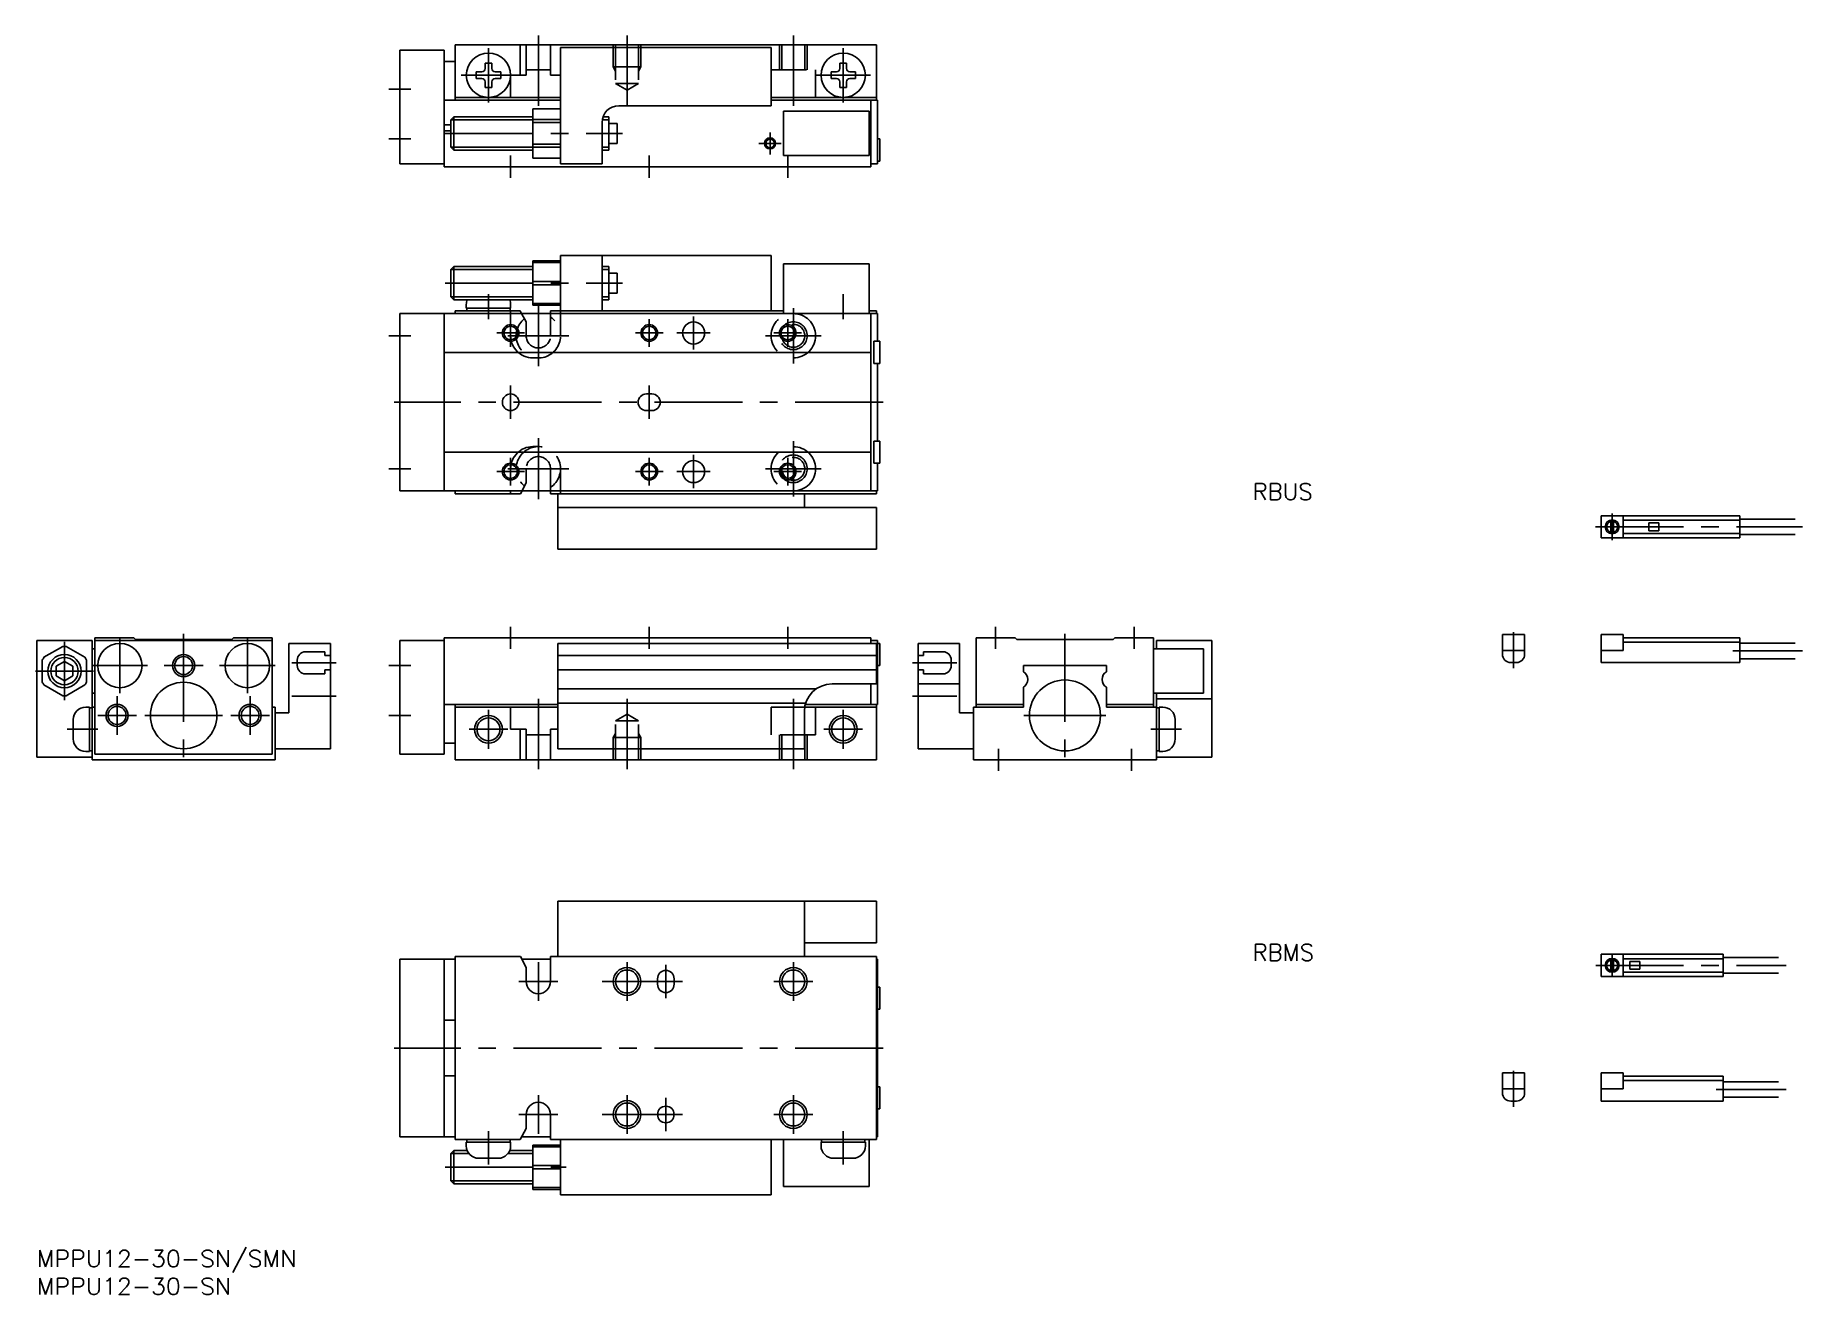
# Model space of a CAD drawing. Extents: x 0 to 319, y -8 to 219.
import ezdxf

# ---------------------------------------------------------------- set-up
doc = ezdxf.new("R2010")
doc.units = 0
doc.header["$LTSCALE"] = 0.5
doc.linetypes.add('CENTER', pattern=[50.8, 31.75, -6.35, 6.35, -6.35])
doc.linetypes.add('DASHED', pattern=[19.05, 12.7, -6.35])
for name, color, linetype in [('MSM_CENTER', 1, 'CENTER'), ('MSM_CONTINUOUS', 7, 'CONTINUOUS'), ('MSM_DASHED', 4, 'DASHED'), ('MSM_NARROW', 5, 'CONTINUOUS'), ('MSM_PART_NUMBER', 7, 'CONTINUOUS')]:
    doc.layers.add(name, color=color, linetype=linetype)
doc.styles.get("Standard").update_dxf_attribs({"font": 'txt.shx', "height": 3, "bigfont": 'bigfont.shx'})

# ---------------------------------------------------------------- blocks, each defined once
blk = doc.blocks.new('*U12')
at = {"layer": 'MSM_PART_NUMBER', "width": 1.042}
blk.add_text('MPPU12-30-SN/SMN', height=3, dxfattribs=at).set_placement((0, -3))
blk = doc.blocks.new('*U13')
at = {"layer": 'MSM_PART_NUMBER', "width": 1.042}
blk.add_text('MPPU12-30-SN', height=3, dxfattribs=at).set_placement((0, -8))
blk = doc.blocks.new('*U15')
at = {"layer": 'MSM_PART_NUMBER'}
blk.add_text('RBMS', height=3, dxfattribs=at).set_placement((219.393452, 52.243123))
blk = doc.blocks.new('*U16')
at = {"layer": 'MSM_PART_NUMBER'}
blk.add_text('RBUS', height=3, dxfattribs=at).set_placement((219.393452, 135.370678))

msp = doc.modelspace()

# ---------------------------------------------------------------- linework, layer by layer
at = {"layer": 'MSM_CENTER'}
for p, q in [((81.5, 216.9), (81.5, 207.1)), ((90.5, 219.2), (90.5, 206.5)), ((106.5, 206.5), (106.5, 219.2)), ((136.5, 206.5), (136.5, 219.2)), ((145.5, 216.9), (145.5, 207.1)), ((76.6, 212), (86.4, 212)), ((140.6, 212), (150.4, 212)), ((63.5, 209.5), (67.5, 209.5)), ((73.7, 201.5), (105.7, 201.5)), ((132.3, 201.7), (132.3, 197.7)), ((63.5, 200.5), (67.5, 200.5)), ((130.3, 199.7), (134.3, 199.7)), ((85.5, 197.5), (85.5, 193.5)), ((110.5, 197.5), (110.5, 193.5)), ((135.5, 197.5), (135.5, 193.5)), ((73.7, 174.5), (105.7, 174.5)), ((81.5, 172.5), (81.5, 168)), ((145.5, 172.5), (145.5, 168)), ((90.5, 170.5), (90.5, 159.5)), ((136.5, 170), (136.5, 160)), ((85.5, 168), (85.5, 163)), ((110.5, 168), (110.5, 163)), ((118.5, 168.5), (118.5, 162.5)), ((135.5, 168), (135.5, 163)), ((63.5, 165), (67.5, 165)), ((83, 165.5), (88, 165.5)), ((85, 165), (96, 165)), ((108, 165.5), (113, 165.5)), ((115.5, 165.5), (121.5, 165.5)), ((131.5, 165), (141.5, 165)), ((133, 165.5), (138, 165.5)), ((85.5, 156), (85.5, 150)), ((110.5, 156), (110.5, 150)), ((152.7, 153), (64.5, 153)), ((90.5, 135.5), (90.5, 146.5)), ((118.5, 143.5), (118.5, 137.5)), ((136.5, 146), (136.5, 136)), ((63.5, 141), (67.5, 141)), ((83, 140.5), (88, 140.5)), ((85, 141), (96, 141)), ((85.5, 143), (85.5, 138)), ((108, 140.5), (113, 140.5)), ((110.5, 143), (110.5, 138)), ((115.5, 140.5), (121.5, 140.5)), ((131.5, 141), (141.5, 141)), ((133, 140.5), (138, 140.5)), ((135.5, 143), (135.5, 138)), ((284.23, 132.93), (284.23, 128.13)), ((281.23, 130.53), (318.59, 130.53)), ((85.5, 112.5), (85.5, 108.5)), ((110.5, 112.5), (110.5, 108.5)), ((135.5, 112.5), (135.5, 108.5)), ((173, 112.5), (173, 108.5)), ((198, 112.5), (198, 108.5)), ((5, 109.75), (5, 99.25)), ((15, 100.5), (15, 110.5)), ((26.5, 111.2), (26.5, 87.5)), ((38, 100.5), (38, 110.5)), ((185.5, 111.2), (185.5, 87.5)), ((266.44, 111.53), (266.44, 105.03)), ((10, 105.5), (20, 105.5)), ((23, 105.5), (30, 105.5)), ((33, 105.5), (43, 105.5)), ((54, 106), (46, 106)), ((63.5, 105.5), (67.5, 105.5)), ((158, 106), (166, 106)), ((306, 108.13), (318.59, 108.13)), ((10.25, 104.5), (-0.25, 104.5)), ((14.5, 100), (14.5, 93)), ((38.5, 100), (38.5, 93)), ((54, 100), (46, 100)), ((90.5, 86.8), (90.5, 99.5)), ((106.5, 99.5), (106.5, 86.8)), ((136.5, 99.5), (136.5, 86.8)), ((158, 100), (166, 100)), ((11, 96.5), (18, 96.5)), ((19.5, 96.5), (33.5, 96.5)), ((35, 96.5), (42, 96.5)), ((63.5, 96.5), (67.5, 96.5)), ((81.5, 97.5), (81.5, 90.5)), ((145.5, 97.5), (145.5, 90.5)), ((178.1, 96.5), (192.9, 96.5)), ((5.5, 94), (11, 94)), ((78, 94), (85, 94)), ((142, 94), (149, 94)), ((206.5, 94), (201, 94)), ((173.5, 90.5), (173.5, 86.5)), ((197.5, 90.5), (197.5, 86.5)), ((90.5, 52), (90.5, 45)), ((106.5, 52), (106.5, 45)), ((113.5, 45.5), (113.5, 51.5)), ((136.5, 52), (136.5, 45)), ((281.25, 51.41), (315.59, 51.41)), ((284.23, 53.41), (284.23, 49.41)), ((87, 48.5), (94, 48.5)), ((116.5, 48.5), (102, 48.5)), ((103, 48.5), (110, 48.5)), ((116.5, 48.5), (110.5, 48.5)), ((133, 48.5), (140, 48.5)), ((152.7, 36.5), (64.5, 36.5)), ((266.44, 32.41), (266.44, 25.91)), ((303, 29.01), (315.59, 29.01)), ((90.5, 21), (90.5, 28)), ((106.5, 28), (106.5, 21)), ((113.5, 27.5), (113.5, 21.5)), ((136.5, 28), (136.5, 21)), ((87, 24.5), (94, 24.5)), ((116.5, 24.5), (102, 24.5)), ((133, 24.5), (140, 24.5)), ((81.5, 15.5), (81.5, 21.5)), ((145.5, 15.5), (145.5, 21.5)), ((73.7, 15), (95.5, 15))]:
    msp.add_line(p, q, dxfattribs=at)
at = {"layer": 'MSM_CONTINUOUS'}
for p, q in [((75.5, 207.5), (75.5, 217.5)), ((75.5, 217.5), (151.5, 217.5)), ((87.21, 217.5), (87.21, 212)), ((88.3, 217.5), (88.3, 212)), ((92.7, 217.5), (92.7, 212)), ((94.5, 217), (132.5, 217)), ((94.5, 196), (94.5, 217)), ((132.5, 206.5), (132.5, 217)), ((151.5, 207.5), (151.5, 217.5)), ((73.5, 216.5), (65.5, 216.5)), ((65.5, 216.5), (65.5, 196)), ((73.5, 195.5), (73.5, 216.5)), ((75.5, 214.5), (73.5, 214.5)), ((80.9, 214.2), (82.1, 214.2)), ((80.9, 213.2), (80.9, 214.2)), ((82.1, 213.2), (82.1, 214.2)), ((144.9, 214.2), (146.1, 214.2)), ((144.9, 213.2), (144.9, 214.2)), ((146.1, 213.2), (146.1, 214.2)), ((79.3, 211.4), (79.3, 212.6)), ((79.3, 212.6), (80.3, 212.6)), ((79.3, 211.4), (80.3, 211.4)), ((80.9, 209.8), (80.9, 210.8)), ((82.1, 209.8), (82.1, 210.8)), ((82.7, 212.6), (83.7, 212.6)), ((82.7, 211.4), (83.7, 211.4)), ((83.7, 211.4), (83.7, 212.6)), ((85.5, 212), (85.5, 208)), ((85.5, 212), (88.3, 212)), ((88.3, 213), (92.7, 213)), ((92.7, 212), (94.5, 212)), ((143.3, 211.4), (143.3, 212.6)), ((143.3, 212.6), (144.3, 212.6)), ((143.3, 211.4), (144.3, 211.4)), ((144.9, 209.8), (144.9, 210.8)), ((146.1, 209.8), (146.1, 210.8)), ((146.7, 212.6), (147.7, 212.6)), ((146.7, 211.4), (147.7, 211.4)), ((147.7, 211.4), (147.7, 212.6)), ((73.5, 207.5), (94.5, 207.5)), ((75.5, 208), (94.5, 208)), ((80.9, 209.8), (82.1, 209.8)), ((132.5, 208), (151.5, 208)), ((132.5, 207.5), (151.7, 207.5)), ((144.9, 209.8), (146.1, 209.8)), ((150.5, 195.5), (150.5, 207.5)), ((151.7, 196), (151.7, 207.5)), ((75.24, 204.5), (74.7, 203.96)), ((89.5, 204.5), (75.24, 204.5)), ((75.24, 198.5), (75.24, 204.5)), ((89.5, 205.95), (89.5, 197.05)), ((94.5, 205.95), (89.5, 205.95)), ((103.2, 204.5), (102.17, 204.5)), ((103.2, 198.5), (103.2, 204.5)), ((105, 206.5), (132.5, 206.5)), ((134.7, 197.5), (134.7, 205.5)), ((134.7, 205.5), (150.2, 205.5)), ((150.2, 197.5), (150.2, 205.5)), ((73.5, 203.03), (74.7, 203.03)), ((73.5, 201.97), (74.7, 201.97)), ((74.7, 199.04), (74.7, 203.96)), ((89.5, 203.99), (94.5, 203.99)), ((89.5, 203.45), (94.5, 203.45)), ((102, 196), (102, 203.5)), ((103.2, 203.3), (104.7, 203.3)), ((104.7, 199.7), (104.7, 203.3)), ((74.7, 199.04), (75.24, 198.5)), ((89.5, 198.5), (75.24, 198.5)), ((89.5, 199.55), (94.5, 199.55)), ((89.5, 199.01), (94.5, 199.01)), ((103.2, 198.5), (102, 198.5)), ((103.2, 199.7), (104.7, 199.7)), ((151.7, 200.5), (152.1, 200.5)), ((152.1, 196.5), (152.1, 200.5)), ((73.5, 196), (65.5, 196)), ((73.5, 195.5), (150.5, 195.5)), ((89.5, 197.05), (94.5, 197.05)), ((94.5, 196), (102, 196)), ((134.7, 197.5), (150.2, 197.5)), ((150.5, 196), (151.7, 196)), ((151.7, 196.5), (152.1, 196.5)), ((94.5, 169), (94.5, 179.5)), ((94.5, 179.5), (132.5, 179.5)), ((102, 169.5), (102, 179.5)), ((132.5, 169.5), (132.5, 179.5)), ((75.24, 177.5), (74.7, 176.96)), ((74.7, 172.04), (74.7, 176.96)), ((89.5, 177.5), (75.24, 177.5)), ((75.24, 171.5), (75.24, 177.5)), ((89.5, 178.5), (89.5, 170.5)), ((89.5, 178.5), (94.5, 178.5)), ((89.5, 178.19), (94.5, 178.19)), ((102, 177.5), (103.2, 177.5)), ((103.2, 177.5), (102, 177.5)), ((103.2, 171.5), (103.2, 177.5)), ((103.2, 176.3), (104.7, 176.3)), ((104.7, 172.7), (104.7, 176.3)), ((134.7, 169), (134.7, 178)), ((150.2, 178), (134.7, 178)), ((150.2, 169), (150.2, 178)), ((89.5, 174.81), (94.5, 174.81)), ((89.5, 174.19), (94.5, 174.19)), ((103.2, 172.7), (104.7, 172.7)), ((65.5, 169), (65.5, 137)), ((151.7, 169), (65.5, 169)), ((73.5, 137), (73.5, 169)), ((74.7, 172.04), (75.24, 171.5)), ((89.5, 171.5), (75.24, 171.5)), ((75.5, 169), (75.5, 169.5)), ((75.5, 169.5), (87.21, 169.5)), ((77.5, 170.65), (77.5, 170)), ((77.5, 170), (85.5, 170)), ((77.6, 170), (77.6, 169.5)), ((85.4, 169.5), (85.4, 170)), ((85.5, 170.65), (85.5, 170)), ((85.5, 169), (85.5, 169.5)), ((87.21, 169.5), (87.48, 169)), ((89.5, 170.81), (94.5, 170.81)), ((89.5, 170.5), (94.5, 170.5)), ((92.7, 169.5), (92.7, 169)), ((92.7, 169.5), (134.7, 169.5)), ((102, 171.5), (103.2, 171.5)), ((103.2, 171.5), (102, 171.5)), ((150.2, 169.5), (151.5, 169.5)), ((150.5, 137), (150.5, 169)), ((151.5, 169), (151.5, 169.5)), ((151.7, 164), (151.7, 169)), ((152.1, 164), (151, 164)), ((151, 160), (151, 164)), ((152.1, 160), (152.1, 164)), ((150.5, 162), (73.5, 162)), ((152.1, 160), (151, 160)), ((151.7, 146), (151.7, 160)), ((110, 154.5), (111, 154.5)), ((110, 151.5), (111, 151.5)), ((150.5, 144), (73.5, 144)), ((151, 146), (151, 142)), ((152.1, 146), (151, 146)), ((152.1, 146), (152.1, 142)), ((152.1, 142), (151, 142)), ((151.7, 137), (151.7, 142)), ((151.7, 137), (65.5, 137)), ((75.5, 136.5), (75.5, 137)), ((75.5, 136.5), (87.3, 136.5)), ((85.5, 137), (85.5, 136.5)), ((87.55, 137), (87.3, 136.5)), ((92.7, 137), (92.7, 136.5)), ((92.7, 136.5), (151.5, 136.5)), ((94, 136.5), (94, 126.5)), ((94, 134), (151.5, 134)), ((94.5, 137), (94.5, 136.5)), ((138.5, 136.5), (138.5, 134)), ((151.5, 136.5), (151.5, 137)), ((151.5, 134), (151.5, 126.5)), ((282.23, 132.53), (282.23, 128.53)), ((282.23, 132.53), (307.23, 132.53)), ((283.98, 131.76), (283.98, 129.31)), ((284.48, 131.76), (284.48, 129.31)), ((286.23, 132.53), (286.23, 128.53)), ((286.23, 131.73), (307.23, 131.73)), ((290.83, 131.23), (292.63, 131.23)), ((290.83, 131.23), (290.83, 129.83)), ((292.63, 131.23), (292.63, 129.83)), ((307.23, 132.53), (307.23, 128.53)), ((307.23, 131.93), (317.23, 131.93)), ((282.23, 128.53), (307.23, 128.53)), ((286.23, 129.33), (307.23, 129.33)), ((290.83, 129.83), (292.63, 129.83)), ((307.23, 129.13), (317.23, 129.13)), ((94, 126.5), (151.5, 126.5)), ((10, 110), (0, 110)), ((0, 110), (0, 89)), ((1.31, 106.99), (4.69, 108.94)), ((8.69, 106.99), (5.31, 108.94)), ((10, 88.5), (10, 110)), ((10, 108.5), (10.5, 108.5)), ((10.5, 110.5), (17.5, 110.5)), ((10.5, 110.5), (10.5, 89.5)), ((10.5, 110), (42.5, 110)), ((17.5, 110.5), (17.8, 110.2)), ((35.2, 110.2), (17.8, 110.2)), ((35.5, 110.5), (35.2, 110.2)), ((42.5, 110.5), (35.5, 110.5)), ((42.5, 110.5), (42.5, 89.5)), ((53, 109.5), (45.5, 109.5)), ((45.5, 109.5), (45.5, 97)), ((53, 109.5), (53, 90.5)), ((73.5, 110), (65.5, 110)), ((65.5, 89.5), (65.5, 110)), ((73.5, 110.5), (73.5, 89.5)), ((73.5, 110.5), (150.5, 110.5)), ((151.5, 109.5), (94, 109.5)), ((94, 90.5), (94, 109.5)), ((150.5, 110.5), (150.5, 109.5)), ((150.5, 110), (151.7, 110)), ((151.5, 109.5), (151.5, 102.2)), ((151.7, 110), (151.7, 98.5)), ((152.1, 109.5), (151.7, 109.5)), ((152.1, 109.5), (152.1, 105.5)), ((159, 109.5), (166.5, 109.5)), ((159, 109.5), (159, 90.5)), ((166.5, 109.5), (166.5, 97)), ((169.5, 110.5), (176.5, 110.5)), ((169.5, 110.5), (169.5, 98)), ((176.5, 110.5), (176.8, 110.2)), ((194.2, 110.2), (176.8, 110.2)), ((194.5, 110.5), (194.2, 110.2)), ((201.5, 110.5), (194.5, 110.5)), ((201.5, 110.5), (201.5, 98)), ((210.5, 108.5), (201.5, 108.5)), ((202, 108.5), (202, 110)), ((202, 110), (212, 110)), ((210.5, 108.5), (210.5, 100.5)), ((212, 110), (212, 89)), ((264.44, 111.13), (264.44, 107.53)), ((264.44, 111.13), (268.44, 111.13)), ((268.44, 111.13), (268.44, 107.53)), ((282.23, 111.13), (286.23, 111.13)), ((282.23, 111.13), (282.23, 106.03)), ((286.23, 111.13), (286.23, 108.23)), ((286.23, 110.53), (307.23, 110.53)), ((286.23, 109.73), (307.23, 109.73)), ((307.23, 110.53), (307.23, 106.03)), ((307.23, 109.53), (317.23, 109.53)), ((1, 106.45), (1, 102.55)), ((3.5, 105.37), (5, 106.23)), ((3.5, 105.37), (3.5, 103.63)), ((5, 106.23), (6.5, 105.37)), ((6.5, 103.63), (6.5, 105.37)), ((9, 106.45), (9, 102.55)), ((47, 106.5), (47, 105.5)), ((52, 108), (48.5, 108)), ((52, 108), (52, 107.3)), ((53, 107.3), (52, 107.3)), ((151.5, 107.3), (94, 107.3)), ((152.1, 105.5), (151.7, 105.5)), ((159, 107.3), (160, 107.3)), ((160, 108), (163.5, 108)), ((160, 108), (160, 107.3)), ((165, 106.5), (165, 105.5)), ((178, 105.5), (178, 104.39)), ((193, 105.5), (178, 105.5)), ((193, 105.5), (193, 104.39)), ((264.44, 108.23), (268.44, 108.23)), ((265.94, 106.03), (266.94, 106.03)), ((282.23, 108.23), (286.23, 108.23)), ((282.23, 106.03), (307.23, 106.03)), ((307.23, 106.73), (317.23, 106.73)), ((3.5, 103.63), (5, 102.77)), ((5, 102.77), (6.5, 103.63)), ((52, 104), (48.5, 104)), ((53, 104.7), (52, 104.7)), ((52, 104.7), (52, 104)), ((151.5, 104.7), (94, 104.7)), ((151.5, 102.2), (143.5, 102.2)), ((150.5, 102.2), (150.5, 98.5)), ((159, 104.7), (160, 104.7)), ((166.5, 102.2), (159, 102.2)), ((160, 104.7), (160, 104)), ((160, 104), (163.5, 104)), ((4.69, 100.06), (1.31, 102.01)), ((5.31, 100.06), (8.69, 102.01)), ((10, 100.5), (10.5, 100.5)), ((140.64, 101.3), (94, 101.3)), ((178, 101.61), (178, 98)), ((193, 101.61), (193, 98)), ((210.5, 100.5), (201.5, 100.5)), ((202, 88.5), (202, 100.5)), ((202, 99.5), (212, 99.5)), ((6.6, 92.25), (6.6, 95.75)), ((8.85, 98), (9.5, 98)), ((9.5, 90), (9.5, 98)), ((10, 97.9), (9.5, 97.9)), ((10, 98), (10.5, 98)), ((43, 98), (42.5, 98)), ((43, 98), (43, 88.5)), ((45.5, 97), (43, 97)), ((73.5, 98.5), (94, 98.5)), ((75.5, 98.5), (75.5, 88.5)), ((75.5, 98), (94, 98)), ((85.5, 94), (85.5, 98)), ((138.73, 98.7), (94, 98.7)), ((138.5, 97.2), (138.5, 90.5)), ((138.56, 98), (151.5, 98)), ((138.67, 98.5), (151.7, 98.5)), ((151.5, 98.5), (151.5, 88.5)), ((166.5, 97), (169, 97)), ((169, 98), (178, 98)), ((169, 98), (169, 88.5)), ((169.5, 98.5), (178, 98.5)), ((201.5, 98.5), (193, 98.5)), ((202, 98), (193, 98)), ((202.5, 97.9), (202, 97.9)), ((202.5, 98), (202.5, 90)), ((203.15, 98), (202.5, 98)), ((205.4, 95.75), (205.4, 92.25)), ((85.5, 94), (88.3, 94)), ((87.21, 88.5), (87.21, 94)), ((88.3, 88.5), (88.3, 94)), ((88.3, 93), (92.7, 93)), ((92.7, 88.5), (92.7, 94)), ((92.7, 94), (94, 94)), ((8.85, 90), (9.5, 90)), ((9.5, 90.1), (10, 90.1)), ((10.5, 89.5), (42.5, 89.5)), ((53, 90.5), (43, 90.5)), ((73.5, 89.5), (65.5, 89.5)), ((75.5, 91.5), (73.5, 91.5)), ((138.5, 90.5), (94, 90.5)), ((159, 90.5), (169, 90.5)), ((202, 90.1), (202.5, 90.1)), ((203.15, 90), (202.5, 90)), ((10, 89), (0, 89)), ((10, 88.5), (43, 88.5)), ((75.5, 88.5), (151.5, 88.5)), ((169, 88.5), (202, 88.5)), ((202, 89), (212, 89)), ((94, 53), (94, 63)), ((94, 63), (151.5, 63)), ((138.5, 53), (138.5, 63)), ((151.5, 55.5), (151.5, 63)), ((138.5, 55.5), (151.5, 55.5)), ((65.5, 52.5), (65.5, 20.5)), ((65.5, 52.5), (75.5, 52.5)), ((73.5, 52.5), (73.5, 20.5)), ((75.5, 53), (87.3, 53)), ((75.5, 53), (75.5, 20)), ((87.3, 53), (88.3, 51)), ((87.55, 52.5), (92.7, 52.5)), ((92.7, 48.5), (92.7, 53)), ((92.7, 53), (151.5, 53)), ((151.5, 53), (151.5, 20)), ((151.5, 52.5), (151.7, 52.5)), ((151.7, 52.5), (151.7, 20.5)), ((282.23, 53.41), (282.23, 49.41)), ((282.23, 53.41), (304.23, 53.41)), ((283.98, 52.63), (283.98, 50.18)), ((284.48, 52.63), (284.48, 50.18)), ((286.23, 53.41), (286.23, 49.41)), ((286.23, 52.61), (304.23, 52.61)), ((287.43, 52.11), (287.43, 50.71)), ((287.43, 52.11), (289.23, 52.11)), ((289.23, 52.11), (289.23, 50.71)), ((304.23, 53.41), (304.23, 49.41)), ((304.23, 52.81), (314.23, 52.81)), ((88.3, 48.5), (88.3, 51)), ((112, 49), (112, 48)), ((115, 49), (115, 48)), ((282.23, 49.41), (304.23, 49.41)), ((286.23, 50.21), (304.23, 50.21)), ((287.43, 50.71), (289.23, 50.71)), ((304.23, 50.01), (314.23, 50.01)), ((152.1, 47.5), (151.7, 47.5)), ((152.1, 47.5), (152.1, 43.5)), ((75.5, 41.5), (73.5, 41.5)), ((152.1, 43.5), (151.7, 43.5)), ((264.44, 32.01), (264.44, 28.41)), ((264.44, 32.01), (268.44, 32.01)), ((268.44, 32.01), (268.44, 28.41)), ((282.23, 32.01), (286.23, 32.01)), ((282.23, 26.91), (282.23, 32.01)), ((286.23, 29.11), (286.23, 32.01)), ((75.5, 31.5), (73.5, 31.5)), ((152.1, 29.5), (151.7, 29.5)), ((152.1, 29.5), (152.1, 25.5)), ((264.44, 29.11), (268.44, 29.11)), ((282.23, 29.11), (286.23, 29.11)), ((286.23, 31.41), (304.23, 31.41)), ((286.23, 30.61), (304.23, 30.61)), ((304.23, 26.91), (304.23, 31.41)), ((304.23, 30.41), (314.23, 30.41)), ((265.94, 26.91), (266.94, 26.91)), ((282.23, 26.91), (304.23, 26.91)), ((304.23, 27.61), (314.23, 27.61)), ((88.3, 24.5), (88.3, 22)), ((92.7, 24.5), (92.7, 20)), ((152.1, 25.5), (151.7, 25.5)), ((65.5, 20.5), (75.5, 20.5)), ((75.5, 20), (87.21, 20)), ((77.5, 18.85), (77.5, 19.5)), ((85.5, 19.5), (77.5, 19.5)), ((77.6, 20), (77.6, 19.5)), ((85.4, 19.5), (85.4, 20)), ((85.5, 18.85), (85.5, 19.5)), ((88.3, 22), (87.21, 20)), ((87.48, 20.5), (92.7, 20.5)), ((92.7, 20), (151.5, 20)), ((94.5, 20), (94.5, 10)), ((132.5, 20), (132.5, 10)), ((134.7, 20), (134.7, 11.5)), ((141.5, 18.85), (141.5, 19.5)), ((149.5, 19.5), (141.5, 19.5)), ((141.6, 20), (141.6, 19.5)), ((149.4, 19.5), (149.4, 20)), ((149.5, 18.85), (149.5, 19.5)), ((150.2, 20), (150.2, 11.5)), ((151.5, 20.5), (151.7, 20.5)), ((75.24, 18), (74.7, 17.46)), ((74.7, 12.54), (74.7, 17.46)), ((75.24, 12), (75.24, 18)), ((77.67, 18), (75.24, 18)), ((83.25, 16.6), (79.75, 16.6)), ((89.5, 18), (85.33, 18)), ((89.5, 19), (89.5, 11)), ((89.5, 19), (94.5, 19)), ((89.5, 18.69), (94.5, 18.69)), ((147.25, 16.6), (143.75, 16.6)), ((89.5, 15.31), (94.5, 15.31)), ((89.5, 14.69), (94.5, 14.69)), ((74.7, 12.54), (75.24, 12)), ((89.5, 12), (75.24, 12)), ((89.5, 11.31), (94.5, 11.31)), ((89.5, 11), (94.5, 11)), ((94.5, 10), (132.5, 10)), ((150.2, 11.5), (134.7, 11.5))]:
    msp.add_line(p, q, dxfattribs=at)
for centre, radius in [((81.5, 212), 4), ((145.5, 212), 4), ((132.3, 199.7), 0.783), ((85.5, 165.5), 1.23), ((110.5, 165.5), 1.23), ((118.5, 165.5), 2), ((135.5, 165.5), 1.23), ((85.5, 153), 1.5), ((85.5, 140.5), 1.23), ((110.5, 140.5), 1.23), ((118.5, 140.5), 2), ((135.5, 140.5), 1.23), ((284.23, 130.53), 1.25), ((15, 105.5), 4), ((38, 105.5), 4), ((5, 104.5), 3), ((26.5, 105.5), 1.62), ((26.5, 96.5), 6), ((185.5, 96.5), 6.4), ((14.5, 96.5), 1.62), ((38.5, 96.5), 1.62), ((81.5, 94), 2.07), ((145.5, 94), 2.07), ((284.23, 51.41), 1.25), ((106.5, 48.5), 2.07), ((136.5, 48.5), 2.07), ((106.5, 24.5), 2.07), ((113.5, 24.5), 1.5), ((136.5, 24.5), 2.07)]:
    msp.add_circle(centre, radius, dxfattribs=at)
for centre, radius, start, end in [((80.3, 213.2), 0.6, 270, 0), ((80.3, 210.8), 0.6, 0, 90), ((82.7, 213.2), 0.6, 180, 270), ((82.7, 210.8), 0.6, 90, 180), ((144.3, 213.2), 0.6, 270, 0), ((144.3, 210.8), 0.6, 0, 90), ((146.7, 213.2), 0.6, 180, 270), ((146.7, 210.8), 0.6, 90, 180), ((105, 203.5), 3, 90, 180), ((79.75, 170.65), 2.25, 157.8039, 180), ((83.25, 170.65), 2.25, 0, 22.1961), ((110, 153), 1.5, 90, 270), ((111, 153), 1.5, 270, 90), ((284.23, 130.53), 1, 104.4775, 255.5225), ((284.23, 130.53), 1, 284.4775, 75.5225), ((5, 104.5), 4.45, 85.9891, 94.0109), ((5, 104.5), 4.45, 145.9891, 154.0108), ((5, 104.5), 4.45, 25.9892, 34.0108), ((48.5, 106.5), 1.5, 90, 180), ((48.5, 105.5), 1.5, 180, 270), ((163.5, 106.5), 1.5, 360, 90), ((163.5, 105.5), 1.5, 270, 0), ((265.94, 107.53), 1.5, 180, 270), ((266.94, 107.53), 1.5, 270, 0), ((5, 104.5), 4.45, 205.9894, 214.0106), ((5, 104.5), 4.45, 325.9893, 334.0108), ((143.5, 97.2), 5, 90, 180), ((177.2, 103), 1.6, 299.9995, 60.0005), ((193.8, 103), 1.6, 119.9995, 240.0005), ((5, 104.5), 4.45, 265.9894, 274.0107), ((8.85, 95.75), 2.25, 90, 180), ((203.15, 95.75), 2.25, 360, 90), ((8.85, 92.25), 2.25, 180, 270), ((203.15, 92.25), 2.25, 270, 0), ((284.23, 51.41), 1, 104.4775, 255.5225), ((284.23, 51.41), 1, 284.4775, 75.5225), ((90.5, 48.5), 2.2, 180, 0), ((113.5, 49), 1.5, 0, 180), ((113.5, 48), 1.5, 180, 0), ((90.5, 24.5), 2.2, 0, 180), ((265.94, 28.41), 1.5, 180, 270), ((266.94, 28.41), 1.5, 270, 0), ((79.75, 18.85), 2.25, 180, 270), ((83.25, 18.85), 2.25, 270, 360), ((143.75, 18.85), 2.25, 180, 270), ((147.25, 18.85), 2.25, 270, 360)]:
    msp.add_arc(centre, radius, start, end, dxfattribs=at)
at = {"layer": 'MSM_DASHED'}
for p, q in [((104, 217.5), (104, 213.5)), ((104.43, 217.5), (104.43, 210.49)), ((108.57, 217.5), (108.57, 210.49)), ((109, 217.5), (109, 213.5)), ((134, 217.5), (134, 213)), ((134.43, 217.5), (134.43, 213)), ((138.57, 217.5), (138.57, 213)), ((139, 217.5), (139, 213)), ((104, 213.5), (109, 213.5)), ((104, 213.5), (104.43, 212.75)), ((104.43, 210.49), (108.57, 210.49)), ((104.43, 210.49), (106.5, 209.3)), ((108.57, 210.49), (106.5, 209.3)), ((109, 213.5), (108.57, 212.75)), ((132.5, 213), (140.5, 213)), ((140.5, 208), (140.5, 213)), ((85.5, 165), (85.5, 169)), ((87.48, 169), (88.3, 167.5)), ((92.7, 165), (92.7, 169)), ((94.5, 165), (94.5, 169)), ((88.3, 165), (88.3, 167.5)), ((89.5, 161), (90.5, 161)), ((89.5, 145), (90.5, 145)), ((88.3, 141), (88.3, 138.5)), ((92.7, 141), (92.7, 137)), ((94.5, 141), (94.5, 137)), ((88.3, 138.5), (87.55, 137)), ((104.43, 95.51), (106.5, 96.7)), ((108.57, 95.51), (106.5, 96.7)), ((132.5, 98), (132.5, 93)), ((138.56, 98), (132.5, 98)), ((140.5, 98), (140.5, 93)), ((104, 92.5), (104.43, 93.25)), ((109, 92.5), (104, 92.5)), ((104, 88.5), (104, 92.5)), ((104.43, 88.5), (104.43, 95.51)), ((108.57, 95.51), (104.43, 95.51)), ((108.57, 88.5), (108.57, 95.51)), ((109, 92.5), (108.57, 93.25)), ((109, 88.5), (109, 92.5)), ((140.5, 93), (132.5, 93)), ((134, 88.5), (134, 93)), ((134.43, 88.5), (134.43, 93)), ((138.57, 88.5), (138.57, 93)), ((139, 88.5), (139, 93))]:
    msp.add_line(p, q, dxfattribs=at)
for centre, radius in [((136.5, 165), 4), ((136.5, 165), 2.5), ((136.5, 165), 2.07), ((136.5, 141), 4), ((136.5, 141), 2.5), ((136.5, 141), 2.07)]:
    msp.add_circle(centre, radius, dxfattribs=at)
for centre, radius, start, end in [((90.5, 165), 4, 129.1877, 56.633), ((89.5, 165), 4, 180, 270), ((90.5, 165), 2.2, 180, 0), ((89.5, 141), 4, 90, 180), ((90.5, 141), 4, 303.367, 231.1703), ((90.5, 141), 2.2, 0, 180)]:
    msp.add_arc(centre, radius, start, end, dxfattribs=at)
at = {"layer": 'MSM_NARROW'}
for p, q in [((89.5, 203.96), (74.7, 203.96)), ((103.2, 203.96), (102.04, 203.96)), ((89.5, 199.04), (74.7, 199.04)), ((103.2, 199.04), (102, 199.04)), ((89.5, 176.96), (74.7, 176.96)), ((103.2, 176.96), (102, 176.96)), ((89.5, 172.04), (74.7, 172.04)), ((103.2, 172.04), (102, 172.04)), ((77.98, 17.46), (74.7, 17.46)), ((89.5, 17.46), (85.02, 17.46)), ((89.5, 12.54), (74.7, 12.54))]:
    msp.add_line(p, q, dxfattribs=at)
for centre, radius in [((132.3, 199.7), 1), ((85.5, 165.5), 1.5), ((110.5, 165.5), 1.5), ((135.5, 165.5), 1.5), ((85.5, 140.5), 1.5), ((110.5, 140.5), 1.5), ((135.5, 140.5), 1.5), ((5, 104.5), 2.46), ((26.5, 105.5), 2), ((14.5, 96.5), 2), ((38.5, 96.5), 2), ((81.5, 94), 2.5), ((145.5, 94), 2.5), ((106.5, 48.5), 2.5), ((136.5, 48.5), 2.5), ((106.5, 24.5), 2.5), ((136.5, 24.5), 2.5)]:
    msp.add_circle(centre, radius, dxfattribs=at)

# ---------------------------------------------------------------- block references
at = {"layer": 'MSM_CONTINUOUS'}
for name in ['*U16', '*U15', '*U12', '*U13']:
    msp.add_blockref(name, (0, 0), dxfattribs=at)

doc.saveas('drawing.dxf')
